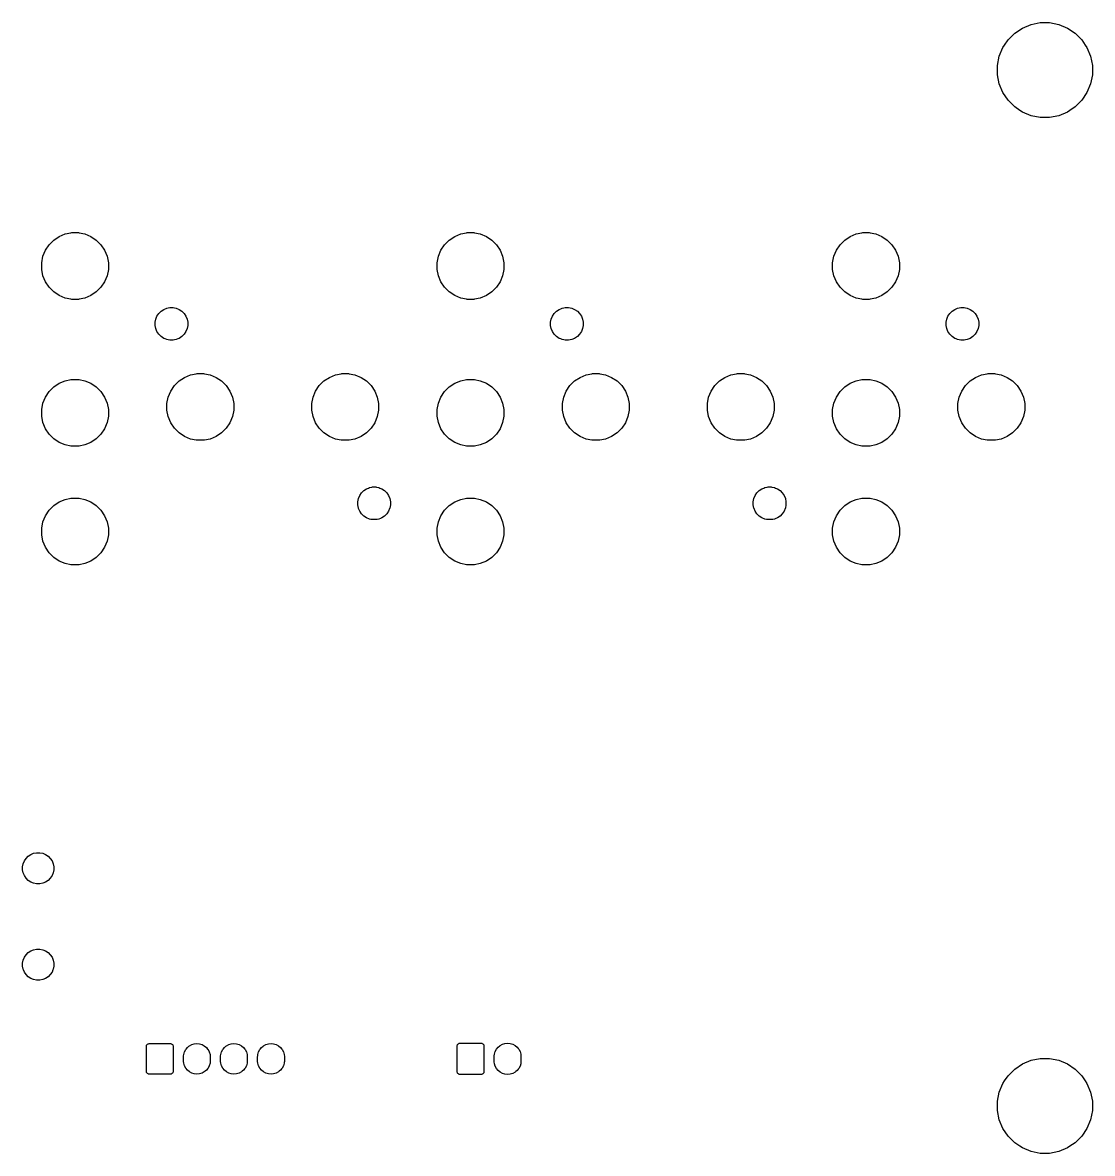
# Model space of a CAD drawing. Extents: x 0 to 140, y -76 to 0.
# Drawn here: x 67.6 to 139.7, y -76.2 to 0 of the extents above; entities that cross this region are included whole.
import ezdxf

# ---------------------------------------------------------------- set-up
doc = ezdxf.new("R2010")
doc.units = 0
doc.header["$MEASUREMENT"] = 0
doc.layers.add('BLACK', color=7, linetype='CONTINUOUS')

msp = doc.modelspace()

# ---------------------------------------------------------------- linework, layer by layer
at = {"layer": 'BLACK', "linetype": 'CONTINUOUS'}
for p, q in [((135.592, -0.09797), (136.21, 0.025)), ((136.21, 0.025), (136.84, 0.025)), ((136.84, 0.025), (137.458, -0.09797)), ((134.039, -1.13512), (134.485, -0.6894)), ((134.485, -0.6894), (135.009, -0.3392)), ((135.009, -0.3392), (135.592, -0.09797)), ((135.009, -0.3392), (135.009, -0.3392)), ((137.458, -0.09797), (138.041, -0.3392)), ((138.041, -0.3392), (138.041, -0.3392)), ((138.041, -0.3392), (138.565, -0.6894)), ((138.565, -0.6894), (139.011, -1.13512)), ((133.689, -1.65923), (133.805, -1.48532)), ((133.805, -1.48532), (134.039, -1.13512)), ((139.011, -1.13512), (139.245, -1.48532)), ((139.245, -1.48532), (139.361, -1.65923)), ((133.325, -2.85983), (133.448, -2.2416)), ((133.448, -2.2416), (133.689, -1.65923)), ((139.361, -1.65923), (139.602, -2.2416)), ((139.602, -2.2416), (139.725, -2.85983)), ((133.325, -3.49017), (133.325, -2.85983)), ((139.725, -2.85983), (139.725, -3.49017)), ((133.448, -4.1084), (133.325, -3.49017)), ((139.725, -3.49017), (139.602, -4.1084)), ((133.689, -4.69077), (133.448, -4.1084)), ((139.602, -4.1084), (139.361, -4.69077)), ((134.039, -5.21488), (133.689, -4.69077)), ((133.689, -4.69077), (133.689, -4.69077)), ((134.485, -5.6606), (134.039, -5.21488)), ((139.011, -5.21488), (138.565, -5.6606)), ((139.361, -4.69077), (139.011, -5.21488)), ((139.361, -4.69077), (139.361, -4.69077)), ((134.835, -5.8946), (134.485, -5.6606)), ((135.009, -6.0108), (134.835, -5.8946)), ((135.592, -6.25203), (135.009, -6.0108)), ((138.041, -6.0108), (137.458, -6.25203)), ((138.215, -5.8946), (138.041, -6.0108)), ((138.565, -5.6606), (138.215, -5.8946)), ((136.21, -6.375), (135.592, -6.25203)), ((136.84, -6.375), (136.21, -6.375)), ((137.458, -6.25203), (136.84, -6.375)), ((69.6851, -14.6415), (70.0538, -14.3952)), ((70.0538, -14.3952), (70.4634, -14.2255)), ((70.4634, -14.2255), (70.8441, -14.1498)), ((70.8441, -14.1498), (70.8983, -14.139)), ((70.8983, -14.139), (71.3417, -14.139)), ((71.3417, -14.139), (71.3959, -14.1498)), ((71.3959, -14.1498), (71.7766, -14.2255)), ((71.7766, -14.2255), (72.1862, -14.3952)), ((72.1862, -14.3952), (72.5549, -14.6415)), ((96.3551, -14.6415), (96.7238, -14.3952)), ((96.7238, -14.3952), (97.1334, -14.2255)), ((97.1334, -14.2255), (97.5141, -14.1498)), ((97.5141, -14.1498), (97.5683, -14.139)), ((97.5683, -14.139), (98.0117, -14.139)), ((98.0117, -14.139), (98.0659, -14.1498)), ((98.0659, -14.1498), (98.4466, -14.2255)), ((98.4466, -14.2255), (98.8562, -14.3952)), ((98.8562, -14.3952), (99.2249, -14.6415)), ((123.025, -14.6415), (123.394, -14.3952)), ((123.394, -14.3952), (123.803, -14.2255)), ((123.803, -14.2255), (124.184, -14.1498)), ((124.184, -14.1498), (124.238, -14.139)), ((124.238, -14.139), (124.682, -14.139)), ((124.682, -14.139), (124.736, -14.1498)), ((124.736, -14.1498), (125.117, -14.2255)), ((125.117, -14.2255), (125.526, -14.3952)), ((125.526, -14.3952), (125.895, -14.6415)), ((69.1252, -15.3238), (69.3715, -14.9551)), ((69.3715, -14.9551), (69.6851, -14.6415)), ((72.5549, -14.6415), (72.8685, -14.9551)), ((72.8685, -14.9551), (73.1148, -15.3238)), ((95.7952, -15.3238), (96.0415, -14.9551)), ((96.0415, -14.9551), (96.3551, -14.6415)), ((99.2249, -14.6415), (99.5385, -14.9551)), ((99.5385, -14.9551), (99.7848, -15.3238)), ((122.465, -15.3238), (122.712, -14.9551)), ((122.712, -14.9551), (123.025, -14.6415)), ((125.895, -14.6415), (126.208, -14.9551)), ((126.208, -14.9551), (126.455, -15.3238)), ((68.869, -16.1683), (68.9555, -15.7334)), ((68.9555, -15.7334), (69.1252, -15.3238)), ((73.1148, -15.3238), (73.2845, -15.7334)), ((73.2845, -15.7334), (73.371, -16.1683)), ((95.539, -16.1683), (95.6255, -15.7334)), ((95.6255, -15.7334), (95.7952, -15.3238)), ((99.7848, -15.3238), (99.9545, -15.7334)), ((99.9545, -15.7334), (100.041, -16.1683)), ((122.209, -16.1683), (122.296, -15.7334)), ((122.296, -15.7334), (122.465, -15.3238)), ((126.455, -15.3238), (126.624, -15.7334)), ((126.624, -15.7334), (126.711, -16.1683)), ((68.869, -16.6117), (68.869, -16.1683)), ((68.9555, -17.0466), (68.869, -16.6117)), ((73.371, -16.6117), (73.2845, -17.0466)), ((73.371, -16.1683), (73.371, -16.6117)), ((95.539, -16.6117), (95.539, -16.1683)), ((95.6255, -17.0466), (95.539, -16.6117)), ((100.041, -16.6117), (99.9545, -17.0466)), ((100.041, -16.1683), (100.041, -16.6117)), ((122.209, -16.6117), (122.209, -16.1683)), ((122.296, -17.0466), (122.209, -16.6117)), ((126.711, -16.6117), (126.624, -17.0466)), ((126.711, -16.1683), (126.711, -16.6117)), ((69.1252, -17.4562), (68.9555, -17.0466)), ((69.3715, -17.8249), (69.1252, -17.4562)), ((73.1148, -17.4562), (72.8685, -17.8249)), ((73.2845, -17.0466), (73.1148, -17.4562)), ((95.7952, -17.4562), (95.6255, -17.0466)), ((96.0415, -17.8249), (95.7952, -17.4562)), ((99.7848, -17.4562), (99.5385, -17.8249)), ((99.9545, -17.0466), (99.7848, -17.4562)), ((122.465, -17.4562), (122.296, -17.0466)), ((122.712, -17.8249), (122.465, -17.4562)), ((126.455, -17.4562), (126.208, -17.8249)), ((126.624, -17.0466), (126.455, -17.4562)), ((69.6851, -18.1385), (69.3715, -17.8249)), ((70.0538, -18.3848), (69.6851, -18.1385)), ((72.5549, -18.1385), (72.1862, -18.3848)), ((72.8685, -17.8249), (72.5549, -18.1385)), ((96.3551, -18.1385), (96.0415, -17.8249)), ((96.7238, -18.3848), (96.3551, -18.1385)), ((99.2249, -18.1385), (98.8562, -18.3848)), ((99.5385, -17.8249), (99.2249, -18.1385)), ((123.025, -18.1385), (122.712, -17.8249)), ((123.394, -18.3848), (123.025, -18.1385)), ((125.895, -18.1385), (125.526, -18.3848)), ((126.208, -17.8249), (125.895, -18.1385)), ((70.4634, -18.5545), (70.0538, -18.3848)), ((70.8441, -18.6302), (70.4634, -18.5545)), ((70.8983, -18.641), (70.8441, -18.6302)), ((71.3417, -18.641), (70.8983, -18.641)), ((71.3959, -18.6302), (71.3417, -18.641)), ((71.7766, -18.5545), (71.3959, -18.6302)), ((72.1862, -18.3848), (71.7766, -18.5545)), ((97.1334, -18.5545), (96.7238, -18.3848)), ((97.5141, -18.6302), (97.1334, -18.5545)), ((97.5683, -18.641), (97.5141, -18.6302)), ((98.0117, -18.641), (97.5683, -18.641)), ((98.0659, -18.6302), (98.0117, -18.641)), ((98.4466, -18.5545), (98.0659, -18.6302)), ((98.8562, -18.3848), (98.4466, -18.5545)), ((123.803, -18.5545), (123.394, -18.3848)), ((124.184, -18.6302), (123.803, -18.5545)), ((124.238, -18.641), (124.184, -18.6302)), ((124.682, -18.641), (124.238, -18.641)), ((124.736, -18.6302), (124.682, -18.641)), ((125.117, -18.5545), (124.736, -18.6302)), ((125.526, -18.3848), (125.117, -18.5545)), ((76.5613, -19.9689), (76.6443, -19.7685)), ((76.6443, -19.7685), (76.7648, -19.5882)), ((76.7648, -19.5882), (76.9182, -19.4348)), ((76.9182, -19.4348), (77.0985, -19.3143)), ((77.0985, -19.3143), (77.2989, -19.2313)), ((77.2989, -19.2313), (77.4052, -19.2102)), ((77.4052, -19.2102), (77.5116, -19.189)), ((77.5116, -19.189), (77.7284, -19.189)), ((77.7284, -19.189), (77.8348, -19.2102)), ((77.8348, -19.2102), (77.9411, -19.2313)), ((77.9411, -19.2313), (78.1415, -19.3143)), ((78.1415, -19.3143), (78.3218, -19.4348)), ((78.3218, -19.4348), (78.4752, -19.5882)), ((78.4752, -19.5882), (78.5957, -19.7685)), ((78.5957, -19.7685), (78.6787, -19.9689)), ((103.231, -19.9689), (103.314, -19.7685)), ((103.314, -19.7685), (103.435, -19.5882)), ((103.435, -19.5882), (103.588, -19.4348)), ((103.588, -19.4348), (103.768, -19.3143)), ((103.768, -19.3143), (103.869, -19.2728)), ((103.869, -19.2728), (103.969, -19.2313)), ((103.969, -19.2313), (104.075, -19.2102)), ((104.075, -19.2102), (104.182, -19.189)), ((104.182, -19.189), (104.398, -19.189)), ((104.398, -19.189), (104.505, -19.2102)), ((104.505, -19.2102), (104.611, -19.2313)), ((104.611, -19.2313), (104.812, -19.3143)), ((104.812, -19.3143), (104.992, -19.4348)), ((104.992, -19.4348), (105.145, -19.5882)), ((105.145, -19.5882), (105.266, -19.7685)), ((105.266, -19.7685), (105.349, -19.9689)), ((129.901, -19.9689), (129.984, -19.7685)), ((129.984, -19.7685), (130.105, -19.5882)), ((130.105, -19.5882), (130.258, -19.4348)), ((130.258, -19.4348), (130.438, -19.3143)), ((130.438, -19.3143), (130.539, -19.2728)), ((130.539, -19.2728), (130.639, -19.2313)), ((130.639, -19.2313), (130.745, -19.2102)), ((130.745, -19.2102), (130.852, -19.189)), ((130.852, -19.189), (131.068, -19.189)), ((131.068, -19.189), (131.175, -19.2102)), ((131.175, -19.2102), (131.281, -19.2313)), ((131.281, -19.2313), (131.482, -19.3143)), ((131.482, -19.3143), (131.662, -19.4348)), ((131.662, -19.4348), (131.815, -19.5882)), ((131.815, -19.5882), (131.936, -19.7685)), ((131.936, -19.7685), (132.019, -19.9689)), ((76.519, -20.1816), (76.5613, -19.9689)), ((76.519, -20.3984), (76.519, -20.1816)), ((76.5613, -20.6111), (76.519, -20.3984)), ((78.6787, -19.9689), (78.721, -20.1816)), ((78.721, -20.3984), (78.6787, -20.6111)), ((78.721, -20.1816), (78.721, -20.3984)), ((103.189, -20.1816), (103.231, -19.9689)), ((103.189, -20.3984), (103.189, -20.1816)), ((103.231, -20.6111), (103.189, -20.3984)), ((105.349, -19.9689), (105.391, -20.1816)), ((105.391, -20.3984), (105.349, -20.6111)), ((105.391, -20.1816), (105.391, -20.3984)), ((129.859, -20.1816), (129.901, -19.9689)), ((129.859, -20.3984), (129.859, -20.1816)), ((129.901, -20.6111), (129.859, -20.3984)), ((132.019, -19.9689), (132.061, -20.1816)), ((132.061, -20.3984), (132.019, -20.6111)), ((132.061, -20.1816), (132.061, -20.3984)), ((76.6443, -20.8115), (76.5613, -20.6111)), ((76.7648, -20.9918), (76.6443, -20.8115)), ((76.9182, -21.1452), (76.7648, -20.9918)), ((77.0985, -21.2657), (76.9182, -21.1452)), ((77.1987, -21.3072), (77.0985, -21.2657)), ((77.2989, -21.3487), (77.1987, -21.3072)), ((77.4052, -21.3698), (77.2989, -21.3487)), ((77.9411, -21.3487), (77.8348, -21.3698)), ((78.0413, -21.3072), (77.9411, -21.3487)), ((78.1415, -21.2657), (78.0413, -21.3072)), ((78.3218, -21.1452), (78.1415, -21.2657)), ((78.4752, -20.9918), (78.3218, -21.1452)), ((78.5957, -20.8115), (78.4752, -20.9918)), ((78.6787, -20.6111), (78.5957, -20.8115)), ((103.314, -20.8115), (103.231, -20.6111)), ((103.435, -20.9918), (103.314, -20.8115)), ((103.588, -21.1452), (103.435, -20.9918)), ((103.768, -21.2657), (103.588, -21.1452)), ((103.869, -21.3072), (103.768, -21.2657)), ((103.969, -21.3487), (103.869, -21.3072)), ((104.075, -21.3698), (103.969, -21.3487)), ((104.611, -21.3487), (104.505, -21.3698)), ((104.812, -21.2657), (104.611, -21.3487)), ((104.992, -21.1452), (104.812, -21.2657)), ((105.145, -20.9918), (104.992, -21.1452)), ((105.266, -20.8115), (105.145, -20.9918)), ((105.349, -20.6111), (105.266, -20.8115)), ((129.984, -20.8115), (129.901, -20.6111)), ((130.105, -20.9918), (129.984, -20.8115)), ((130.258, -21.1452), (130.105, -20.9918)), ((130.438, -21.2657), (130.258, -21.1452)), ((130.539, -21.3072), (130.438, -21.2657)), ((130.639, -21.3487), (130.539, -21.3072)), ((130.745, -21.3698), (130.639, -21.3487)), ((131.281, -21.3487), (131.175, -21.3698)), ((131.482, -21.2657), (131.281, -21.3487)), ((131.662, -21.1452), (131.482, -21.2657)), ((131.815, -20.9918), (131.662, -21.1452)), ((131.936, -20.8115), (131.815, -20.9918)), ((132.019, -20.6111), (131.936, -20.8115)), ((77.5116, -21.391), (77.4052, -21.3698)), ((77.7284, -21.391), (77.5116, -21.391)), ((77.8348, -21.3698), (77.7284, -21.391)), ((104.182, -21.391), (104.075, -21.3698)), ((104.398, -21.391), (104.182, -21.391)), ((104.505, -21.3698), (104.398, -21.391)), ((130.852, -21.391), (130.745, -21.3698)), ((131.068, -21.391), (130.852, -21.391)), ((131.175, -21.3698), (131.068, -21.391)), ((69.6851, -24.5415), (70.0538, -24.2952)), ((70.0538, -24.2952), (70.4634, -24.1255)), ((70.4634, -24.1255), (70.8441, -24.0498)), ((70.8441, -24.0498), (70.8983, -24.039)), ((70.8983, -24.039), (71.3417, -24.039)), ((71.3417, -24.039), (71.3959, -24.0498)), ((71.3959, -24.0498), (71.7766, -24.1255)), ((71.7766, -24.1255), (72.1862, -24.2952)), ((72.1862, -24.2952), (72.5549, -24.5415)), ((77.8215, -24.4551), (78.1351, -24.1415)), ((78.1351, -24.1415), (78.5038, -23.8952)), ((78.5038, -23.8952), (78.9134, -23.7255)), ((78.9134, -23.7255), (79.2941, -23.6498)), ((79.2941, -23.6498), (79.3483, -23.639)), ((79.3483, -23.639), (79.7917, -23.639)), ((79.7917, -23.639), (79.8459, -23.6498)), ((79.8459, -23.6498), (80.2266, -23.7255)), ((80.2266, -23.7255), (80.6362, -23.8952)), ((80.6362, -23.8952), (81.0049, -24.1415)), ((81.0049, -24.1415), (81.3185, -24.4551)), ((87.5915, -24.4551), (87.9051, -24.1415)), ((87.9051, -24.1415), (88.2738, -23.8952)), ((88.2738, -23.8952), (88.6834, -23.7255)), ((88.6834, -23.7255), (89.0641, -23.6498)), ((89.0641, -23.6498), (89.1183, -23.639)), ((89.1183, -23.639), (89.5617, -23.639)), ((89.5617, -23.639), (89.6159, -23.6498)), ((89.6159, -23.6498), (89.9966, -23.7255)), ((89.9966, -23.7255), (90.4062, -23.8952)), ((90.4062, -23.8952), (90.7749, -24.1415)), ((90.7749, -24.1415), (91.0885, -24.4551)), ((96.3551, -24.5415), (96.7238, -24.2952)), ((96.7238, -24.2952), (97.1334, -24.1255)), ((97.1334, -24.1255), (97.5141, -24.0498)), ((97.5141, -24.0498), (97.5683, -24.039)), ((97.5683, -24.039), (98.0117, -24.039)), ((98.0117, -24.039), (98.0659, -24.0498)), ((98.0659, -24.0498), (98.4466, -24.1255)), ((98.4466, -24.1255), (98.8562, -24.2952)), ((98.8562, -24.2952), (99.2249, -24.5415)), ((104.492, -24.4551), (104.805, -24.1415)), ((104.805, -24.1415), (105.174, -23.8952)), ((105.174, -23.8952), (105.583, -23.7255)), ((105.583, -23.7255), (105.964, -23.6498)), ((105.964, -23.6498), (106.018, -23.639)), ((106.018, -23.639), (106.462, -23.639)), ((106.462, -23.639), (106.516, -23.6498)), ((106.516, -23.6498), (106.897, -23.7255)), ((106.897, -23.7255), (107.306, -23.8952)), ((107.306, -23.8952), (107.675, -24.1415)), ((107.675, -24.1415), (107.988, -24.4551)), ((114.262, -24.4551), (114.575, -24.1415)), ((114.575, -24.1415), (114.944, -23.8952)), ((114.944, -23.8952), (115.353, -23.7255)), ((115.353, -23.7255), (115.734, -23.6498)), ((115.734, -23.6498), (115.788, -23.639)), ((115.788, -23.639), (116.232, -23.639)), ((116.232, -23.639), (116.286, -23.6498)), ((116.286, -23.6498), (116.667, -23.7255)), ((116.667, -23.7255), (117.076, -23.8952)), ((117.076, -23.8952), (117.445, -24.1415)), ((117.445, -24.1415), (117.758, -24.4551)), ((123.025, -24.5415), (123.394, -24.2952)), ((123.394, -24.2952), (123.803, -24.1255)), ((123.803, -24.1255), (124.184, -24.0498)), ((124.184, -24.0498), (124.238, -24.039)), ((124.238, -24.039), (124.682, -24.039)), ((124.682, -24.039), (124.736, -24.0498)), ((124.736, -24.0498), (125.117, -24.1255)), ((125.117, -24.1255), (125.526, -24.2952)), ((125.526, -24.2952), (125.895, -24.5415)), ((131.162, -24.4551), (131.475, -24.1415)), ((131.475, -24.1415), (131.844, -23.8952)), ((131.844, -23.8952), (132.253, -23.7255)), ((132.253, -23.7255), (132.634, -23.6498)), ((132.634, -23.6498), (132.688, -23.639)), ((132.688, -23.639), (133.132, -23.639)), ((133.132, -23.639), (133.186, -23.6498)), ((133.186, -23.6498), (133.567, -23.7255)), ((133.567, -23.7255), (133.976, -23.8952)), ((133.976, -23.8952), (134.345, -24.1415)), ((134.345, -24.1415), (134.658, -24.4551)), ((69.1252, -25.2238), (69.3715, -24.8551)), ((69.3715, -24.8551), (69.6851, -24.5415)), ((72.5549, -24.5415), (72.8685, -24.8551)), ((72.8685, -24.8551), (73.1148, -25.2238)), ((77.4055, -25.2334), (77.5752, -24.8238)), ((77.5752, -24.8238), (77.8215, -24.4551)), ((81.3185, -24.4551), (81.5648, -24.8238)), ((81.5648, -24.8238), (81.7345, -25.2334)), ((87.1755, -25.2334), (87.3452, -24.8238)), ((87.3452, -24.8238), (87.5915, -24.4551)), ((91.0885, -24.4551), (91.3348, -24.8238)), ((91.3348, -24.8238), (91.5045, -25.2334)), ((95.7952, -25.2238), (96.0415, -24.8551)), ((96.0415, -24.8551), (96.3551, -24.5415)), ((99.2249, -24.5415), (99.5385, -24.8551)), ((99.5385, -24.8551), (99.7848, -25.2238)), ((104.076, -25.2334), (104.245, -24.8238)), ((104.245, -24.8238), (104.492, -24.4551)), ((107.988, -24.4551), (108.235, -24.8238)), ((108.235, -24.8238), (108.404, -25.2334)), ((113.846, -25.2334), (114.015, -24.8238)), ((114.015, -24.8238), (114.262, -24.4551)), ((117.758, -24.4551), (118.005, -24.8238)), ((118.005, -24.8238), (118.174, -25.2334)), ((122.465, -25.2238), (122.712, -24.8551)), ((122.712, -24.8551), (123.025, -24.5415)), ((125.895, -24.5415), (126.208, -24.8551)), ((126.208, -24.8551), (126.455, -25.2238)), ((130.746, -25.2334), (130.915, -24.8238)), ((130.915, -24.8238), (131.162, -24.4551)), ((134.658, -24.4551), (134.905, -24.8238)), ((134.905, -24.8238), (135.074, -25.2334)), ((68.869, -26.0683), (68.9555, -25.6334)), ((68.9555, -25.6334), (69.1252, -25.2238)), ((73.1148, -25.2238), (73.2845, -25.6334)), ((73.2845, -25.6334), (73.371, -26.0683)), ((77.319, -25.6683), (77.4055, -25.2334)), ((77.319, -26.1117), (77.319, -25.6683)), ((81.7345, -25.2334), (81.821, -25.6683)), ((81.821, -25.6683), (81.821, -26.1117)), ((87.089, -25.6683), (87.1755, -25.2334)), ((87.089, -26.1117), (87.089, -25.6683)), ((91.5045, -25.2334), (91.591, -25.6683)), ((91.591, -25.6683), (91.591, -26.1117)), ((95.539, -26.0683), (95.6255, -25.6334)), ((95.6255, -25.6334), (95.7952, -25.2238)), ((99.7848, -25.2238), (99.9545, -25.6334)), ((99.9545, -25.6334), (100.041, -26.0683)), ((103.989, -25.6683), (104.076, -25.2334)), ((103.989, -26.1117), (103.989, -25.6683)), ((108.404, -25.2334), (108.491, -25.6683)), ((108.491, -25.6683), (108.491, -26.1117)), ((113.759, -25.6683), (113.846, -25.2334)), ((113.759, -26.1117), (113.759, -25.6683)), ((118.174, -25.2334), (118.261, -25.6683)), ((118.261, -25.6683), (118.261, -26.1117)), ((122.209, -26.0683), (122.296, -25.6334)), ((122.296, -25.6334), (122.465, -25.2238)), ((126.455, -25.2238), (126.624, -25.6334)), ((126.624, -25.6334), (126.711, -26.0683)), ((130.659, -25.6683), (130.746, -25.2334)), ((130.659, -26.1117), (130.659, -25.6683)), ((135.074, -25.2334), (135.161, -25.6683)), ((135.161, -25.6683), (135.161, -26.1117)), ((68.869, -26.5117), (68.869, -26.0683)), ((68.9555, -26.9466), (68.869, -26.5117)), ((73.371, -26.5117), (73.2845, -26.9466)), ((73.371, -26.0683), (73.371, -26.5117)), ((77.4055, -26.5466), (77.319, -26.1117)), ((77.5752, -26.9562), (77.4055, -26.5466)), ((81.7345, -26.5466), (81.5648, -26.9562)), ((81.821, -26.1117), (81.7345, -26.5466)), ((87.1755, -26.5466), (87.089, -26.1117)), ((87.3452, -26.9562), (87.1755, -26.5466)), ((91.5045, -26.5466), (91.3348, -26.9562)), ((91.591, -26.1117), (91.5045, -26.5466)), ((95.539, -26.5117), (95.539, -26.0683)), ((95.6255, -26.9466), (95.539, -26.5117)), ((100.041, -26.5117), (99.9545, -26.9466)), ((100.041, -26.0683), (100.041, -26.5117)), ((104.076, -26.5466), (103.989, -26.1117)), ((104.245, -26.9562), (104.076, -26.5466)), ((108.404, -26.5466), (108.235, -26.9562)), ((108.491, -26.1117), (108.404, -26.5466)), ((113.846, -26.5466), (113.759, -26.1117)), ((114.015, -26.9562), (113.846, -26.5466)), ((118.174, -26.5466), (118.005, -26.9562)), ((118.261, -26.1117), (118.174, -26.5466)), ((122.209, -26.5117), (122.209, -26.0683)), ((122.296, -26.9466), (122.209, -26.5117)), ((126.711, -26.5117), (126.624, -26.9466)), ((126.711, -26.0683), (126.711, -26.5117)), ((130.746, -26.5466), (130.659, -26.1117)), ((130.915, -26.9562), (130.746, -26.5466)), ((135.074, -26.5466), (134.905, -26.9562)), ((135.161, -26.1117), (135.074, -26.5466)), ((69.1252, -27.3562), (68.9555, -26.9466)), ((69.3715, -27.7249), (69.1252, -27.3562)), ((73.1148, -27.3562), (72.8685, -27.7249)), ((73.2845, -26.9466), (73.1148, -27.3562)), ((77.8215, -27.3249), (77.5752, -26.9562)), ((78.1351, -27.6385), (77.8215, -27.3249)), ((81.3185, -27.3249), (81.0049, -27.6385)), ((81.5648, -26.9562), (81.3185, -27.3249)), ((87.5915, -27.3249), (87.3452, -26.9562)), ((87.9051, -27.6385), (87.5915, -27.3249)), ((91.0885, -27.3249), (90.7749, -27.6385)), ((91.3348, -26.9562), (91.0885, -27.3249)), ((95.7952, -27.3562), (95.6255, -26.9466)), ((96.0415, -27.7249), (95.7952, -27.3562)), ((99.7848, -27.3562), (99.5385, -27.7249)), ((99.9545, -26.9466), (99.7848, -27.3562)), ((104.492, -27.3249), (104.245, -26.9562)), ((104.805, -27.6385), (104.492, -27.3249)), ((107.988, -27.3249), (107.675, -27.6385)), ((108.235, -26.9562), (107.988, -27.3249)), ((114.262, -27.3249), (114.015, -26.9562)), ((114.575, -27.6385), (114.262, -27.3249)), ((117.758, -27.3249), (117.445, -27.6385)), ((118.005, -26.9562), (117.758, -27.3249)), ((122.465, -27.3562), (122.296, -26.9466)), ((122.712, -27.7249), (122.465, -27.3562)), ((126.455, -27.3562), (126.208, -27.7249)), ((126.624, -26.9466), (126.455, -27.3562)), ((131.162, -27.3249), (130.915, -26.9562)), ((131.475, -27.6385), (131.162, -27.3249)), ((134.658, -27.3249), (134.345, -27.6385)), ((134.905, -26.9562), (134.658, -27.3249)), ((69.6851, -28.0385), (69.3715, -27.7249)), ((70.0538, -28.2848), (69.6851, -28.0385)), ((72.5549, -28.0385), (72.1862, -28.2848)), ((72.8685, -27.7249), (72.5549, -28.0385)), ((78.5038, -27.8848), (78.1351, -27.6385)), ((78.9134, -28.0545), (78.5038, -27.8848)), ((79.2941, -28.1302), (78.9134, -28.0545)), ((79.3483, -28.141), (79.2941, -28.1302)), ((79.7917, -28.141), (79.3483, -28.141)), ((79.8459, -28.1302), (79.7917, -28.141)), ((80.2266, -28.0545), (79.8459, -28.1302)), ((80.6362, -27.8848), (80.2266, -28.0545)), ((81.0049, -27.6385), (80.6362, -27.8848)), ((88.2738, -27.8848), (87.9051, -27.6385)), ((88.6834, -28.0545), (88.2738, -27.8848)), ((89.0641, -28.1302), (88.6834, -28.0545)), ((89.1183, -28.141), (89.0641, -28.1302)), ((89.5617, -28.141), (89.1183, -28.141)), ((89.6159, -28.1302), (89.5617, -28.141)), ((89.9966, -28.0545), (89.6159, -28.1302)), ((90.4062, -27.8848), (89.9966, -28.0545)), ((90.7749, -27.6385), (90.4062, -27.8848)), ((96.3551, -28.0385), (96.0415, -27.7249)), ((96.7238, -28.2848), (96.3551, -28.0385)), ((99.2249, -28.0385), (98.8562, -28.2848)), ((99.5385, -27.7249), (99.2249, -28.0385)), ((105.174, -27.8848), (104.805, -27.6385)), ((105.583, -28.0545), (105.174, -27.8848)), ((105.964, -28.1302), (105.583, -28.0545)), ((106.018, -28.141), (105.964, -28.1302)), ((106.462, -28.141), (106.018, -28.141)), ((106.516, -28.1302), (106.462, -28.141)), ((106.897, -28.0545), (106.516, -28.1302)), ((107.306, -27.8848), (106.897, -28.0545)), ((107.675, -27.6385), (107.306, -27.8848)), ((114.944, -27.8848), (114.575, -27.6385)), ((115.353, -28.0545), (114.944, -27.8848)), ((115.734, -28.1302), (115.353, -28.0545)), ((115.788, -28.141), (115.734, -28.1302)), ((116.232, -28.141), (115.788, -28.141)), ((116.286, -28.1302), (116.232, -28.141)), ((116.667, -28.0545), (116.286, -28.1302)), ((117.076, -27.8848), (116.667, -28.0545)), ((117.445, -27.6385), (117.076, -27.8848)), ((123.025, -28.0385), (122.712, -27.7249)), ((123.394, -28.2848), (123.025, -28.0385)), ((125.895, -28.0385), (125.526, -28.2848)), ((126.208, -27.7249), (125.895, -28.0385)), ((131.844, -27.8848), (131.475, -27.6385)), ((132.253, -28.0545), (131.844, -27.8848)), ((132.634, -28.1302), (132.253, -28.0545)), ((132.688, -28.141), (132.634, -28.1302)), ((133.132, -28.141), (132.688, -28.141)), ((133.186, -28.1302), (133.132, -28.141)), ((133.567, -28.0545), (133.186, -28.1302)), ((133.976, -27.8848), (133.567, -28.0545)), ((134.345, -27.6385), (133.976, -27.8848)), ((70.4634, -28.4545), (70.0538, -28.2848)), ((70.8441, -28.5302), (70.4634, -28.4545)), ((70.8983, -28.541), (70.8441, -28.5302)), ((71.3417, -28.541), (70.8983, -28.541)), ((71.3959, -28.5302), (71.3417, -28.541)), ((71.7766, -28.4545), (71.3959, -28.5302)), ((72.1862, -28.2848), (71.7766, -28.4545)), ((97.1334, -28.4545), (96.7238, -28.2848)), ((97.5141, -28.5302), (97.1334, -28.4545)), ((97.5683, -28.541), (97.5141, -28.5302)), ((98.0117, -28.541), (97.5683, -28.541)), ((98.0659, -28.5302), (98.0117, -28.541)), ((98.4466, -28.4545), (98.0659, -28.5302)), ((98.8562, -28.2848), (98.4466, -28.4545)), ((123.803, -28.4545), (123.394, -28.2848)), ((124.184, -28.5302), (123.803, -28.4545)), ((124.238, -28.541), (124.184, -28.5302)), ((124.682, -28.541), (124.238, -28.541)), ((124.736, -28.5302), (124.682, -28.541)), ((125.117, -28.4545), (124.736, -28.5302)), ((125.526, -28.2848), (125.117, -28.4545)), ((90.2313, -32.0688), (90.3143, -31.8685)), ((90.3143, -31.8685), (90.4348, -31.6882)), ((90.3143, -31.8685), (90.3143, -31.8685)), ((90.4348, -31.6882), (90.5882, -31.5348)), ((90.5882, -31.5348), (90.7685, -31.4143)), ((90.7685, -31.4143), (90.9011, -31.3594)), ((90.9011, -31.3594), (90.9688, -31.3313)), ((90.9688, -31.3313), (91.1318, -31.2989)), ((91.1318, -31.2989), (91.1816, -31.289)), ((91.1816, -31.289), (91.3984, -31.289)), ((91.3984, -31.289), (91.4482, -31.2989)), ((91.4482, -31.2989), (91.6111, -31.3313)), ((91.6111, -31.3313), (91.6789, -31.3594)), ((91.6789, -31.3594), (91.8115, -31.4143)), ((91.8115, -31.4143), (91.9918, -31.5348)), ((91.9918, -31.5348), (92.1452, -31.6882)), ((92.1452, -31.6882), (92.2657, -31.8685)), ((92.2657, -31.8685), (92.2657, -31.8685)), ((92.2657, -31.8685), (92.3487, -32.0688)), ((116.901, -32.0688), (116.984, -31.8685)), ((116.984, -31.8685), (117.105, -31.6882)), ((116.984, -31.8685), (116.984, -31.8685)), ((117.105, -31.6882), (117.258, -31.5348)), ((117.258, -31.5348), (117.438, -31.4143)), ((117.438, -31.4143), (117.571, -31.3594)), ((117.571, -31.3594), (117.639, -31.3313)), ((117.639, -31.3313), (117.802, -31.2989)), ((117.802, -31.2989), (117.852, -31.289)), ((117.852, -31.289), (118.068, -31.289)), ((118.068, -31.289), (118.118, -31.2989)), ((118.118, -31.2989), (118.281, -31.3313)), ((118.281, -31.3313), (118.349, -31.3594)), ((118.349, -31.3594), (118.482, -31.4143)), ((118.482, -31.4143), (118.662, -31.5348)), ((118.662, -31.5348), (118.815, -31.6882)), ((118.815, -31.6882), (118.936, -31.8685)), ((118.936, -31.8685), (118.936, -31.8685)), ((118.936, -31.8685), (119.019, -32.0688)), ((69.3715, -32.8551), (69.6851, -32.5415)), ((69.6851, -32.5415), (70.0538, -32.2952)), ((70.0538, -32.2952), (70.4634, -32.1255)), ((70.4634, -32.1255), (70.8441, -32.0498)), ((70.8441, -32.0498), (70.8983, -32.039)), ((70.8983, -32.039), (71.3417, -32.039)), ((71.3417, -32.039), (71.3959, -32.0498)), ((71.3959, -32.0498), (71.7766, -32.1255)), ((71.7766, -32.1255), (72.1862, -32.2952)), ((72.1862, -32.2952), (72.5549, -32.5415)), ((72.5549, -32.5415), (72.8685, -32.8551)), ((90.189, -32.2816), (90.2313, -32.0688)), ((90.189, -32.4984), (90.189, -32.2816)), ((90.2313, -32.7111), (90.189, -32.4984)), ((90.2435, -32.7407), (90.2313, -32.7111)), ((90.3143, -32.9115), (90.2435, -32.7407)), ((92.3365, -32.7407), (92.2657, -32.9115)), ((92.3487, -32.7111), (92.3365, -32.7407)), ((92.3487, -32.0688), (92.391, -32.2816)), ((92.391, -32.4984), (92.3487, -32.7111)), ((92.391, -32.2816), (92.391, -32.4984)), ((96.0415, -32.8551), (96.3551, -32.5415)), ((96.3551, -32.5415), (96.7238, -32.2952)), ((96.7238, -32.2952), (97.1334, -32.1255)), ((97.1334, -32.1255), (97.5141, -32.0498)), ((97.5141, -32.0498), (97.5683, -32.039)), ((97.5683, -32.039), (98.0117, -32.039)), ((98.0117, -32.039), (98.0659, -32.0498)), ((98.0659, -32.0498), (98.4466, -32.1255)), ((98.4466, -32.1255), (98.8562, -32.2952)), ((98.8562, -32.2952), (99.2249, -32.5415)), ((99.2249, -32.5415), (99.5385, -32.8551)), ((116.859, -32.2816), (116.901, -32.0688)), ((116.859, -32.4984), (116.859, -32.2816)), ((116.901, -32.7111), (116.859, -32.4984)), ((116.914, -32.7407), (116.901, -32.7111)), ((116.984, -32.9115), (116.914, -32.7407)), ((119.006, -32.7407), (118.936, -32.9115)), ((119.019, -32.7111), (119.006, -32.7407)), ((119.019, -32.0688), (119.061, -32.2816)), ((119.061, -32.4984), (119.019, -32.7111)), ((119.061, -32.2816), (119.061, -32.4984)), ((122.712, -32.8551), (123.025, -32.5415)), ((123.025, -32.5415), (123.394, -32.2952)), ((123.394, -32.2952), (123.803, -32.1255)), ((123.803, -32.1255), (124.184, -32.0498)), ((124.184, -32.0498), (124.238, -32.039)), ((124.238, -32.039), (124.682, -32.039)), ((124.682, -32.039), (124.736, -32.0498)), ((124.736, -32.0498), (125.117, -32.1255)), ((125.117, -32.1255), (125.526, -32.2952)), ((125.526, -32.2952), (125.895, -32.5415)), ((125.895, -32.5415), (126.208, -32.8551)), ((68.9555, -33.6334), (69.1252, -33.2238)), ((69.1252, -33.2238), (69.3715, -32.8551)), ((72.8685, -32.8551), (73.1148, -33.2238)), ((73.1148, -33.2238), (73.2845, -33.6334)), ((90.4348, -33.0918), (90.3143, -32.9115)), ((90.5882, -33.2452), (90.4348, -33.0918)), ((90.7685, -33.3657), (90.5882, -33.2452)), ((90.9688, -33.4487), (90.7685, -33.3657)), ((91.0752, -33.4698), (90.9688, -33.4487)), ((91.1816, -33.491), (91.0752, -33.4698)), ((91.3984, -33.491), (91.1816, -33.491)), ((91.5048, -33.4698), (91.3984, -33.491)), ((91.6111, -33.4487), (91.5048, -33.4698)), ((91.7113, -33.4072), (91.6111, -33.4487)), ((91.8115, -33.3657), (91.7113, -33.4072)), ((91.9918, -33.2452), (91.8115, -33.3657)), ((92.1452, -33.0918), (91.9918, -33.2452)), ((92.2657, -32.9115), (92.1452, -33.0918)), ((95.6255, -33.6334), (95.7952, -33.2238)), ((95.7952, -33.2238), (96.0415, -32.8551)), ((99.5385, -32.8551), (99.7848, -33.2238)), ((99.7848, -33.2238), (99.9545, -33.6334)), ((117.105, -33.0918), (116.984, -32.9115)), ((117.258, -33.2452), (117.105, -33.0918)), ((117.438, -33.3657), (117.258, -33.2452)), ((117.639, -33.4487), (117.438, -33.3657)), ((117.745, -33.4698), (117.639, -33.4487)), ((117.852, -33.491), (117.745, -33.4698)), ((118.068, -33.491), (117.852, -33.491)), ((118.175, -33.4698), (118.068, -33.491)), ((118.281, -33.4487), (118.175, -33.4698)), ((118.381, -33.4072), (118.281, -33.4487)), ((118.482, -33.3657), (118.381, -33.4072)), ((118.662, -33.2452), (118.482, -33.3657)), ((118.815, -33.0918), (118.662, -33.2452)), ((118.936, -32.9115), (118.815, -33.0918)), ((122.296, -33.6334), (122.465, -33.2238)), ((122.465, -33.2238), (122.712, -32.8551)), ((126.208, -32.8551), (126.455, -33.2238)), ((126.455, -33.2238), (126.624, -33.6334)), ((68.869, -34.0683), (68.9555, -33.6334)), ((68.869, -34.5117), (68.869, -34.0683)), ((73.2845, -33.6334), (73.371, -34.0683)), ((73.371, -34.0683), (73.371, -34.5117)), ((95.539, -34.0683), (95.6255, -33.6334)), ((95.539, -34.5117), (95.539, -34.0683)), ((99.9545, -33.6334), (100.041, -34.0683)), ((100.041, -34.0683), (100.041, -34.5117)), ((122.209, -34.0683), (122.296, -33.6334)), ((122.209, -34.5117), (122.209, -34.0683)), ((126.624, -33.6334), (126.711, -34.0683)), ((126.711, -34.0683), (126.711, -34.5117)), ((68.9555, -34.9466), (68.869, -34.5117)), ((69.1252, -35.3562), (68.9555, -34.9466)), ((73.2845, -34.9466), (73.1148, -35.3562)), ((73.371, -34.5117), (73.2845, -34.9466)), ((95.6255, -34.9466), (95.539, -34.5117)), ((95.7952, -35.3562), (95.6255, -34.9466)), ((99.9545, -34.9466), (99.7848, -35.3562)), ((100.041, -34.5117), (99.9545, -34.9466)), ((122.296, -34.9466), (122.209, -34.5117)), ((122.465, -35.3562), (122.296, -34.9466)), ((126.624, -34.9466), (126.455, -35.3562)), ((126.711, -34.5117), (126.624, -34.9466)), ((69.3715, -35.7249), (69.1252, -35.3562)), ((69.6851, -36.0385), (69.3715, -35.7249)), ((72.8685, -35.7249), (72.5549, -36.0385)), ((73.1148, -35.3562), (72.8685, -35.7249)), ((96.0415, -35.7249), (95.7952, -35.3562)), ((96.3551, -36.0385), (96.0415, -35.7249)), ((99.5385, -35.7249), (99.2249, -36.0385)), ((99.7848, -35.3562), (99.5385, -35.7249)), ((122.712, -35.7249), (122.465, -35.3562)), ((123.025, -36.0385), (122.712, -35.7249)), ((126.208, -35.7249), (125.895, -36.0385)), ((126.455, -35.3562), (126.208, -35.7249)), ((70.0538, -36.2848), (69.6851, -36.0385)), ((70.4634, -36.4545), (70.0538, -36.2848)), ((70.8441, -36.5302), (70.4634, -36.4545)), ((70.8983, -36.541), (70.8441, -36.5302)), ((71.3417, -36.541), (70.8983, -36.541)), ((71.3959, -36.5302), (71.3417, -36.541)), ((71.7766, -36.4545), (71.3959, -36.5302)), ((72.1862, -36.2848), (71.7766, -36.4545)), ((72.5549, -36.0385), (72.1862, -36.2848)), ((96.7238, -36.2848), (96.3551, -36.0385)), ((97.1334, -36.4545), (96.7238, -36.2848)), ((97.5141, -36.5302), (97.1334, -36.4545)), ((97.5683, -36.541), (97.5141, -36.5302)), ((98.0117, -36.541), (97.5683, -36.541)), ((98.0659, -36.5302), (98.0117, -36.541)), ((98.4466, -36.4545), (98.0659, -36.5302)), ((98.8562, -36.2848), (98.4466, -36.4545)), ((99.2249, -36.0385), (98.8562, -36.2848)), ((123.394, -36.2848), (123.025, -36.0385)), ((123.803, -36.4545), (123.394, -36.2848)), ((124.184, -36.5302), (123.803, -36.4545)), ((124.238, -36.541), (124.184, -36.5302)), ((124.682, -36.541), (124.238, -36.541)), ((124.736, -36.5302), (124.682, -36.541)), ((125.117, -36.4545), (124.736, -36.5302)), ((125.526, -36.2848), (125.117, -36.4545)), ((125.895, -36.0385), (125.526, -36.2848)), ((67.7036, -56.5022), (67.8186, -56.33)), ((67.8186, -56.33), (67.965, -56.1836)), ((67.965, -56.1836), (68.1372, -56.0686)), ((68.1372, -56.0686), (68.3284, -55.9894)), ((68.1372, -56.0686), (68.1372, -56.0686)), ((68.3284, -55.9894), (68.5315, -55.949)), ((68.5315, -55.949), (68.7385, -55.949)), ((68.7385, -55.949), (68.9416, -55.9894)), ((68.9416, -55.9894), (69.1328, -56.0686)), ((69.1328, -56.0686), (69.1328, -56.0686)), ((69.1328, -56.0686), (69.305, -56.1836)), ((69.305, -56.1836), (69.4514, -56.33)), ((69.4514, -56.33), (69.5664, -56.5022)), ((67.584, -56.8965), (67.6244, -56.6934)), ((67.584, -57.1035), (67.584, -56.8965)), ((67.6244, -57.3066), (67.584, -57.1035)), ((67.6244, -56.6934), (67.7036, -56.5022)), ((69.5664, -56.5022), (69.6456, -56.6934)), ((69.6456, -56.6934), (69.686, -56.8965)), ((69.686, -57.1035), (69.6456, -57.3066)), ((69.686, -56.8965), (69.686, -57.1035)), ((67.7036, -57.4978), (67.6244, -57.3066)), ((67.8186, -57.67), (67.7036, -57.4978)), ((67.7036, -57.4978), (67.7036, -57.4978)), ((67.965, -57.8164), (67.8186, -57.67)), ((68.1372, -57.9314), (67.965, -57.8164)), ((68.3284, -58.0106), (68.1372, -57.9314)), ((68.1372, -57.9314), (68.1372, -57.9314)), ((68.1372, -57.9314), (68.1372, -57.9314)), ((69.1328, -57.9314), (68.9416, -58.0106)), ((69.305, -57.8164), (69.1328, -57.9314)), ((69.1328, -57.9314), (69.1328, -57.9314)), ((69.1328, -57.9314), (69.1328, -57.9314)), ((69.4514, -57.67), (69.305, -57.8164)), ((69.5664, -57.4978), (69.4514, -57.67)), ((69.6456, -57.3066), (69.5664, -57.4978)), ((69.5664, -57.4978), (69.5664, -57.4978)), ((68.5315, -58.051), (68.3284, -58.0106)), ((68.7385, -58.051), (68.5315, -58.051)), ((68.9416, -58.0106), (68.7385, -58.051)), ((68.1372, -62.5686), (68.3284, -62.4894)), ((68.3284, -62.4894), (68.5315, -62.449)), ((68.5315, -62.449), (68.7385, -62.449)), ((68.7385, -62.449), (68.9416, -62.4894)), ((68.9416, -62.4894), (69.1328, -62.5686)), ((67.584, -63.3965), (67.6244, -63.1934)), ((67.6244, -63.1934), (67.7036, -63.0022)), ((67.7036, -63.0022), (67.8186, -62.83)), ((67.8186, -62.83), (67.965, -62.6836)), ((67.965, -62.6836), (68.1372, -62.5686)), ((68.1372, -62.5686), (68.1372, -62.5686)), ((69.1328, -62.5686), (69.1328, -62.5686)), ((69.1328, -62.5686), (69.305, -62.6836)), ((69.305, -62.6836), (69.4514, -62.83)), ((69.4514, -62.83), (69.5664, -63.0022)), ((69.5664, -63.0022), (69.6456, -63.1934)), ((69.6456, -63.1934), (69.686, -63.3965)), ((67.584, -63.6035), (67.584, -63.3965)), ((67.6244, -63.8066), (67.584, -63.6035)), ((67.6449, -63.8561), (67.6244, -63.8066)), ((67.7036, -63.9978), (67.6449, -63.8561)), ((67.8186, -64.17), (67.7036, -63.9978)), ((69.5664, -63.9978), (69.4514, -64.17)), ((69.6251, -63.8561), (69.5664, -63.9978)), ((69.6456, -63.8066), (69.6251, -63.8561)), ((69.686, -63.6035), (69.6456, -63.8066)), ((69.686, -63.3965), (69.686, -63.6035)), ((67.965, -64.3164), (67.8186, -64.17)), ((68.1372, -64.4314), (67.965, -64.3164)), ((68.3284, -64.5106), (68.1372, -64.4314)), ((68.1372, -64.4314), (68.1372, -64.4314)), ((68.1372, -64.4314), (68.1372, -64.4314)), ((68.5315, -64.551), (68.3284, -64.5106)), ((68.7385, -64.551), (68.5315, -64.551)), ((68.9416, -64.5106), (68.7385, -64.551)), ((69.1328, -64.4314), (68.9416, -64.5106)), ((69.305, -64.3164), (69.1328, -64.4314)), ((69.1328, -64.4314), (69.1328, -64.4314)), ((69.1328, -64.4314), (69.1328, -64.4314)), ((69.4514, -64.17), (69.305, -64.3164)), ((75.934, -69.0069), (75.938, -68.9664)), ((75.934, -70.6931), (75.934, -69.0069)), ((75.938, -68.9664), (75.948, -68.9333)), ((75.948, -68.9333), (75.9643, -68.9029)), ((75.9643, -68.9029), (75.9862, -68.8762)), ((75.9862, -68.8762), (76.0129, -68.8543)), ((76.0129, -68.8543), (76.0433, -68.838)), ((76.0433, -68.838), (76.0764, -68.828)), ((76.0764, -68.828), (76.1169, -68.824)), ((76.1169, -68.824), (77.5531, -68.824)), ((77.5531, -68.824), (77.5936, -68.828)), ((77.5936, -68.828), (77.6267, -68.838)), ((77.6267, -68.838), (77.6571, -68.8543)), ((77.6571, -68.8543), (77.6838, -68.8762)), ((77.6838, -68.8762), (77.7057, -68.9029)), ((77.7057, -68.9029), (77.722, -68.9333)), ((77.722, -68.9333), (77.732, -68.9664)), ((77.732, -68.9664), (77.736, -69.0069)), ((77.736, -69.0069), (77.736, -70.6931)), ((78.447, -69.5484), (78.4986, -69.3785)), ((78.4986, -69.3785), (78.5822, -69.222)), ((78.5822, -69.222), (78.6027, -69.197)), ((78.6027, -69.197), (78.6948, -69.0848)), ((78.6948, -69.0848), (78.7963, -69.0016)), ((78.7963, -69.0016), (78.832, -68.9722)), ((78.832, -68.9722), (78.9885, -68.8886)), ((78.9885, -68.8886), (79.1584, -68.837)), ((79.1584, -68.837), (79.335, -68.8196)), ((79.335, -68.8196), (79.5116, -68.837)), ((79.5116, -68.837), (79.6815, -68.8886)), ((79.6815, -68.8886), (79.6815, -68.8886)), ((79.6815, -68.8886), (79.838, -68.9722)), ((79.838, -68.9722), (79.9752, -69.0848)), ((79.9752, -69.0848), (80.0584, -69.1863)), ((80.0584, -69.1863), (80.0878, -69.222)), ((80.0878, -69.222), (80.1714, -69.3785)), ((80.1714, -69.3785), (80.223, -69.5484)), ((80.947, -69.5484), (80.9986, -69.3785)), ((80.9986, -69.3785), (81.0822, -69.222)), ((81.0822, -69.222), (81.1027, -69.197)), ((81.1027, -69.197), (81.1948, -69.0848)), ((81.1948, -69.0848), (81.2963, -69.0016)), ((81.2963, -69.0016), (81.332, -68.9722)), ((81.332, -68.9722), (81.4885, -68.8886)), ((81.4885, -68.8886), (81.6584, -68.837)), ((81.6584, -68.837), (81.835, -68.8196)), ((81.835, -68.8196), (82.0116, -68.837)), ((82.0116, -68.837), (82.1815, -68.8886)), ((82.1815, -68.8886), (82.1815, -68.8886)), ((82.1815, -68.8886), (82.338, -68.9722)), ((82.338, -68.9722), (82.4752, -69.0848)), ((82.4752, -69.0848), (82.5584, -69.1863)), ((82.5584, -69.1863), (82.5878, -69.222)), ((82.5878, -69.222), (82.6714, -69.3785)), ((82.6714, -69.3785), (82.723, -69.5484)), ((83.447, -69.5484), (83.4986, -69.3785)), ((83.4986, -69.3785), (83.5822, -69.222)), ((83.5822, -69.222), (83.6027, -69.197)), ((83.6027, -69.197), (83.6948, -69.0848)), ((83.6948, -69.0848), (83.7963, -69.0016)), ((83.7963, -69.0016), (83.832, -68.9722)), ((83.832, -68.9722), (83.9885, -68.8886)), ((83.9885, -68.8886), (84.1584, -68.837)), ((84.1584, -68.837), (84.335, -68.8196)), ((84.335, -68.8196), (84.5116, -68.837)), ((84.5116, -68.837), (84.6815, -68.8886)), ((84.6815, -68.8886), (84.6815, -68.8886)), ((84.6815, -68.8886), (84.838, -68.9722)), ((84.838, -68.9722), (84.9752, -69.0848)), ((84.9752, -69.0848), (85.0584, -69.1863)), ((85.0584, -69.1863), (85.0878, -69.222)), ((85.0878, -69.222), (85.1714, -69.3785)), ((85.1714, -69.3785), (85.223, -69.5484)), ((96.889, -68.9819), (96.893, -68.9414)), ((96.889, -70.7181), (96.889, -68.9819)), ((96.893, -68.9414), (96.903, -68.9083)), ((96.903, -68.9083), (96.9193, -68.8779)), ((96.9193, -68.8779), (96.9412, -68.8512)), ((96.9412, -68.8512), (96.9679, -68.8293)), ((96.9679, -68.8293), (96.9983, -68.813)), ((96.9983, -68.813), (97.0314, -68.803)), ((97.0314, -68.803), (97.0719, -68.799)), ((97.0719, -68.799), (98.5081, -68.799)), ((98.5081, -68.799), (98.5486, -68.803)), ((98.5486, -68.803), (98.5817, -68.813)), ((98.5817, -68.813), (98.6121, -68.8293)), ((98.6121, -68.8293), (98.6388, -68.8512)), ((98.6388, -68.8512), (98.6607, -68.8779)), ((98.6607, -68.8779), (98.677, -68.9083)), ((98.677, -68.9083), (98.687, -68.9414)), ((98.687, -68.9414), (98.691, -68.9819)), ((98.691, -68.9819), (98.691, -70.7181)), ((99.402, -69.5234), (99.4536, -69.3535)), ((99.4536, -69.3535), (99.5372, -69.197)), ((99.4536, -69.3535), (99.4536, -69.3535)), ((99.5372, -69.197), (99.6498, -69.0598)), ((99.6498, -69.0598), (99.7636, -68.9664)), ((99.7636, -68.9664), (99.787, -68.9472)), ((99.787, -68.9472), (99.9435, -68.8636)), ((99.9435, -68.8636), (100.113, -68.812)), ((100.113, -68.812), (100.29, -68.7946)), ((100.29, -68.7946), (100.467, -68.812)), ((100.467, -68.812), (100.636, -68.8636)), ((100.636, -68.8636), (100.636, -68.8636)), ((100.636, -68.8636), (100.793, -68.9472)), ((100.793, -68.9472), (100.93, -69.0598)), ((100.93, -69.0598), (101.013, -69.1613)), ((101.013, -69.1613), (101.043, -69.197)), ((101.043, -69.197), (101.126, -69.3535)), ((101.126, -69.3535), (101.178, -69.5234)), ((78.434, -69.6807), (78.4365, -69.6557)), ((78.434, -70.0193), (78.434, -69.6807)), ((78.447, -70.1516), (78.434, -70.0193)), ((78.4365, -69.6557), (78.447, -69.5484)), ((78.447, -69.5484), (78.447, -69.5484)), ((80.223, -69.5484), (80.223, -69.5484)), ((80.223, -69.5484), (80.236, -69.6807)), ((80.2295, -70.0854), (80.223, -70.1516)), ((80.236, -70.0193), (80.2295, -70.0854)), ((80.236, -69.6807), (80.236, -70.0193)), ((80.934, -69.6807), (80.9365, -69.6557)), ((80.934, -70.0193), (80.934, -69.6807)), ((80.947, -70.1516), (80.934, -70.0193)), ((80.9365, -69.6557), (80.947, -69.5484)), ((80.947, -69.5484), (80.947, -69.5484)), ((82.723, -69.5484), (82.723, -69.5484)), ((82.723, -69.5484), (82.736, -69.6807)), ((82.7295, -70.0854), (82.723, -70.1516)), ((82.736, -70.0193), (82.7295, -70.0854)), ((82.736, -69.6807), (82.736, -70.0193)), ((83.434, -69.6807), (83.4365, -69.6557)), ((83.434, -70.0193), (83.434, -69.6807)), ((83.447, -70.1516), (83.434, -70.0193)), ((83.4365, -69.6557), (83.447, -69.5484)), ((83.447, -69.5484), (83.447, -69.5484)), ((85.223, -69.5484), (85.223, -69.5484)), ((85.223, -69.5484), (85.236, -69.6807)), ((85.2295, -70.0854), (85.223, -70.1516)), ((85.236, -70.0193), (85.2295, -70.0854)), ((85.236, -69.6807), (85.236, -70.0193)), ((99.389, -69.6557), (99.402, -69.5234)), ((99.389, -70.0443), (99.389, -69.6557)), ((99.402, -70.1766), (99.389, -70.0443)), ((101.178, -69.5234), (101.191, -69.6557)), ((101.191, -70.0443), (101.178, -70.1766)), ((101.191, -69.6557), (101.191, -70.0443)), ((135.009, -70.1892), (135.592, -69.948)), ((135.592, -69.948), (136.21, -69.825)), ((136.21, -69.825), (136.84, -69.825)), ((136.84, -69.825), (137.458, -69.948)), ((137.458, -69.948), (138.041, -70.1892)), ((75.938, -70.7336), (75.934, -70.6931)), ((75.948, -70.7667), (75.938, -70.7336)), ((75.9643, -70.7971), (75.948, -70.7667)), ((75.9862, -70.8238), (75.9643, -70.7971)), ((76.0129, -70.8457), (75.9862, -70.8238)), ((76.0433, -70.862), (76.0129, -70.8457)), ((76.0764, -70.872), (76.0433, -70.862)), ((76.1169, -70.876), (76.0764, -70.872)), ((77.5531, -70.876), (76.1169, -70.876)), ((77.5936, -70.872), (77.5531, -70.876)), ((77.6267, -70.862), (77.5936, -70.872)), ((77.6571, -70.8457), (77.6267, -70.862)), ((77.6838, -70.8238), (77.6571, -70.8457)), ((77.7057, -70.7971), (77.6838, -70.8238)), ((77.722, -70.7667), (77.7057, -70.7971)), ((77.732, -70.7336), (77.722, -70.7667)), ((77.736, -70.6931), (77.732, -70.7336)), ((78.4986, -70.3215), (78.447, -70.1516)), ((78.5822, -70.478), (78.4986, -70.3215)), ((78.6948, -70.6152), (78.5822, -70.478)), ((78.832, -70.7278), (78.6948, -70.6152)), ((78.9885, -70.8114), (78.832, -70.7278)), ((79.1584, -70.863), (78.9885, -70.8114)), ((79.335, -70.8804), (79.1584, -70.863)), ((79.5116, -70.863), (79.335, -70.8804)), ((79.6815, -70.8114), (79.5116, -70.863)), ((79.838, -70.7278), (79.6815, -70.8114)), ((79.8868, -70.6877), (79.838, -70.7278)), ((79.9752, -70.6152), (79.8868, -70.6877)), ((80.0673, -70.503), (79.9752, -70.6152)), ((80.0878, -70.478), (80.0673, -70.503)), ((80.1714, -70.3215), (80.0878, -70.478)), ((80.223, -70.1516), (80.1714, -70.3215)), ((80.9986, -70.3215), (80.947, -70.1516)), ((81.0822, -70.478), (80.9986, -70.3215)), ((81.1948, -70.6152), (81.0822, -70.478)), ((81.332, -70.7278), (81.1948, -70.6152)), ((81.4885, -70.8114), (81.332, -70.7278)), ((81.6584, -70.863), (81.4885, -70.8114)), ((81.835, -70.8804), (81.6584, -70.863)), ((82.0116, -70.863), (81.835, -70.8804)), ((82.1815, -70.8114), (82.0116, -70.863)), ((82.338, -70.7278), (82.1815, -70.8114)), ((82.3868, -70.6877), (82.338, -70.7278)), ((82.4752, -70.6152), (82.3868, -70.6877)), ((82.5673, -70.503), (82.4752, -70.6152)), ((82.5878, -70.478), (82.5673, -70.503)), ((82.6714, -70.3215), (82.5878, -70.478)), ((82.723, -70.1516), (82.6714, -70.3215)), ((83.4986, -70.3215), (83.447, -70.1516)), ((83.5822, -70.478), (83.4986, -70.3215)), ((83.6948, -70.6152), (83.5822, -70.478)), ((83.832, -70.7278), (83.6948, -70.6152)), ((83.9885, -70.8114), (83.832, -70.7278)), ((84.1584, -70.863), (83.9885, -70.8114)), ((84.335, -70.8804), (84.1584, -70.863)), ((84.5116, -70.863), (84.335, -70.8804)), ((84.6815, -70.8114), (84.5116, -70.863)), ((84.838, -70.7278), (84.6815, -70.8114)), ((84.8868, -70.6877), (84.838, -70.7278)), ((84.9752, -70.6152), (84.8868, -70.6877)), ((85.0673, -70.503), (84.9752, -70.6152)), ((85.0878, -70.478), (85.0673, -70.503)), ((85.1714, -70.3215), (85.0878, -70.478)), ((85.223, -70.1516), (85.1714, -70.3215)), ((96.893, -70.7586), (96.889, -70.7181)), ((96.903, -70.7917), (96.893, -70.7586)), ((96.9193, -70.8221), (96.903, -70.7917)), ((96.9412, -70.8488), (96.9193, -70.8221)), ((96.9679, -70.8707), (96.9412, -70.8488)), ((96.9983, -70.887), (96.9679, -70.8707)), ((97.0314, -70.897), (96.9983, -70.887)), ((97.0719, -70.901), (97.0314, -70.897)), ((98.5081, -70.901), (97.0719, -70.901)), ((98.5486, -70.897), (98.5081, -70.901)), ((98.5817, -70.887), (98.5486, -70.897)), ((98.6121, -70.8707), (98.5817, -70.887)), ((98.6388, -70.8488), (98.6121, -70.8707)), ((98.6607, -70.8221), (98.6388, -70.8488)), ((98.677, -70.7917), (98.6607, -70.8221)), ((98.687, -70.7586), (98.677, -70.7917)), ((98.691, -70.7181), (98.687, -70.7586)), ((99.4536, -70.3465), (99.402, -70.1766)), ((99.5372, -70.503), (99.4536, -70.3465)), ((99.6498, -70.6402), (99.5372, -70.503)), ((99.787, -70.7528), (99.6498, -70.6402)), ((99.9435, -70.8364), (99.787, -70.7528)), ((100.113, -70.888), (99.9435, -70.8364)), ((100.29, -70.9054), (100.113, -70.888)), ((100.467, -70.888), (100.29, -70.9054)), ((100.636, -70.8364), (100.467, -70.888)), ((100.793, -70.7528), (100.636, -70.8364)), ((100.842, -70.7124), (100.793, -70.7528)), ((100.93, -70.6402), (100.842, -70.7124)), ((101.013, -70.5387), (100.93, -70.6402)), ((101.043, -70.503), (101.013, -70.5387)), ((101.126, -70.3465), (101.043, -70.503)), ((101.178, -70.1766), (101.126, -70.3465)), ((134.039, -70.9851), (134.485, -70.5394)), ((134.485, -70.5394), (135.009, -70.1892)), ((135.009, -70.1892), (135.009, -70.1892)), ((138.041, -70.1892), (138.041, -70.1892)), ((138.041, -70.1892), (138.565, -70.5394)), ((138.565, -70.5394), (139.011, -70.9851)), ((133.448, -72.0916), (133.689, -71.5092)), ((133.689, -71.5092), (133.805, -71.3353)), ((133.805, -71.3353), (134.039, -70.9851)), ((139.011, -70.9851), (139.245, -71.3353)), ((139.245, -71.3353), (139.361, -71.5092)), ((139.361, -71.5092), (139.602, -72.0916)), ((133.325, -72.7098), (133.448, -72.0916)), ((139.602, -72.0916), (139.725, -72.7098)), ((133.325, -73.3402), (133.325, -72.7098)), ((139.725, -72.7098), (139.725, -73.3402)), ((133.448, -73.9584), (133.325, -73.3402)), ((133.689, -74.5408), (133.448, -73.9584)), ((139.602, -73.9584), (139.361, -74.5408)), ((139.725, -73.3402), (139.602, -73.9584)), ((134.039, -75.0649), (133.689, -74.5408)), ((133.689, -74.5408), (133.689, -74.5408)), ((139.361, -74.5408), (139.011, -75.0649)), ((139.361, -74.5408), (139.361, -74.5408)), ((134.485, -75.5106), (134.039, -75.0649)), ((139.011, -75.0649), (138.565, -75.5106)), ((134.835, -75.7446), (134.485, -75.5106)), ((135.009, -75.8608), (134.835, -75.7446)), ((135.592, -76.102), (135.009, -75.8608)), ((136.21, -76.225), (135.592, -76.102)), ((136.84, -76.225), (136.21, -76.225)), ((137.458, -76.102), (136.84, -76.225)), ((138.041, -75.8608), (137.458, -76.102)), ((138.215, -75.7446), (138.041, -75.8608)), ((138.565, -75.5106), (138.215, -75.7446))]:
    msp.add_line(p, q, dxfattribs=at)

doc.saveas('drawing.dxf')
